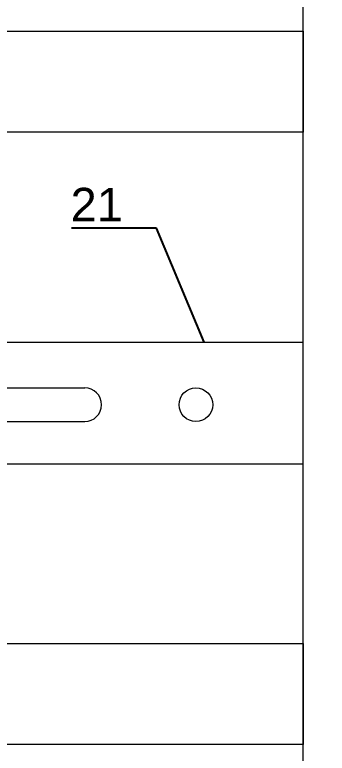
# Model space of a CAD drawing. Header units: millimetres. Extents: x 3520 to 8864, y 403 to 1747.
# Drawn here: x 5636.26 to 5647.4, y 860.48 to 886.83 of the extents above; entities that cross this region are included whole.
import ezdxf
from ezdxf import colors
from ezdxf.entities.mleader import LeaderData, LeaderLine
from ezdxf.math import Vec2, Vec3

# ---------------------------------------------------------------- set-up
doc = ezdxf.new("R2010")
doc.units = ezdxf.units.MM
doc.linetypes.add('K5LT_THIN', pattern=[0])
doc.layers.add('Ссылки', color=6, linetype='Continuous')
doc.layers.add('Стерка', color=7, linetype='Continuous', lineweight=15)
doc.styles.get("Standard").update_dxf_attribs({"font": 'arial.ttf'})

# ---------------------------------------------------------------- blocks, each defined once
blk = doc.blocks.new('_None')

msp = doc.modelspace()

# ---------------------------------------------------------------- linework, layer by layer
at = {"layer": 'Стерка', "color": 7}
for p, q in [((5635.988, 875.141, 1518.358), (5646.548, 875.141, 1518.358)), ((5635.988, 873.512, 1518.358), (5638.756, 873.512, 1518.358)), ((5635.988, 872.312, 1518.358), (5638.756, 872.312, 1518.358)), ((5635.988, 870.803, 1518.358), (5646.548, 870.803, 1518.358))]:
    msp.add_line(p, q, dxfattribs=at)
at = {"layer": 'Стерка', "color": 7, "linetype": 'K5LT_THIN', "elevation": 1518.358}
msp.add_lwpolyline([(5646.548, 822.682), (5646.548, 909.345), (5651.348, 909.345), (5651.348, 822.706)], close=True, dxfattribs=at)
at = {"layer": 'Стерка', "color": 7, "elevation": 1518.358}
for points in [[(5646.548, 882.639), (5590.268, 882.639), (5590.268, 886.239), (5646.548, 886.239)], [(5646.548, 860.792), (5590.268, 860.792), (5590.268, 864.392), (5646.548, 864.392)]]:
    msp.add_lwpolyline(points, close=True, dxfattribs=at)
at = {"layer": 'Стерка', "color": 7}
msp.add_circle((5642.719, 872.912, 1518.358), 0.6, dxfattribs=at)
msp.add_circle((5642.719, 872.912, 1518.358), 0.6, dxfattribs=at)
msp.add_arc((5638.756, 872.912, 1518.358), 0.6, 270, 90, dxfattribs=at)

# ---------------------------------------------------------------- leaders
at = {"layer": 'Ссылки'}
ml = msp.add_multileader_mtext('Standard', dxfattribs=at)
ml.set_content('21', color=256)
ml.set_leader_properties()
ml.set_arrow_properties(name='NONE')
ml.build(insert=Vec2(0, 0))
ml.multileader.update_dxf_attribs({"text_right_attachment_type": 6, "dogleg_length": 0, "arrow_head_size": 1.2, "scale": 0.5})
ctx = ml.context
ctx.base_point, ctx.scale, ctx.char_height, ctx.arrow_head_size, ctx.landing_gap_size, ctx.plane_origin = Vec3(5637.408, 880.051, 1518.358), 0.5, 1.2, 1.2, 1.2, Vec3(5682.722, 874.374, 1518.358)
ctx.right_attachment, ctx.text_align_type = 6, 2
notes = []
notes.append((ctx, [(0, (1, 1, 0), (5641.316, 879.211, 1518.358), (-1, 0), 0, [(0, [(5643.008, 875.141, 1518.358)], 0, [])])]))
ctx.mtext.insert, ctx.mtext.alignment, ctx.mtext.flow_direction = Vec3(5640.116, 880.651, 1518.358), 3, 5
for ctx, leaders in notes:
    for number, flags, end, landing, length, lines in leaders:
        leader = LeaderData()
        leader.index, (leader.has_last_leader_line, leader.has_dogleg_vector, leader.attachment_direction) = number, flags
        leader.last_leader_point, leader.dogleg_vector, leader.dogleg_length = Vec3(end), Vec3(landing), length
        for number, points, colour, breaks in lines:
            line = LeaderLine()
            line.index, line.vertices, line.color, line.breaks = number, Vec3.list(points), colors.encode_raw_color(colour), breaks
            leader.lines.append(line)
        ctx.leaders.append(leader)

doc.saveas('drawing.dxf')
